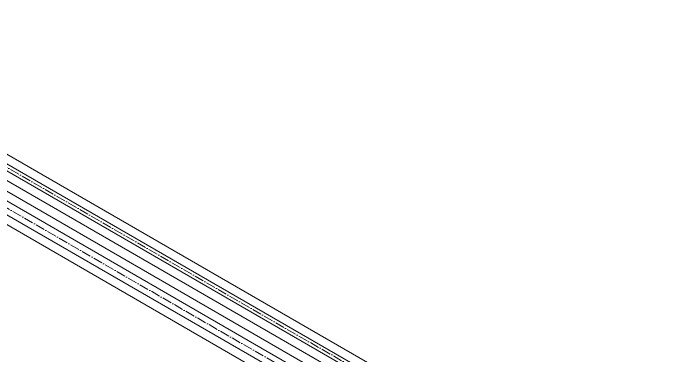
# Model space of a CAD drawing. Header units: millimetres. Extents: x -88595 to 880822, y -1054509 to -148035.
# Drawn here: x 413778 to 414470, y -310350 to -309987 of the extents above; entities that cross this region are included whole.
import ezdxf

# ---------------------------------------------------------------- set-up
doc = ezdxf.new("R2010")
doc.units = ezdxf.units.MM
doc.linetypes.add('$12$ADSK_Осевая', pattern=[14, 10, -2, 0, -2])
doc.layers.add('Изоляция', color=7, linetype='Continuous', lineweight=18)
doc.layers.add('Трубопровод', color=7, linetype='Continuous', lineweight=18)

msp = doc.modelspace()

# ---------------------------------------------------------------- linework, layer by layer
at = {"layer": 'Изоляция', "color": 190, "true_color": 0x8000ff}
for p, q in [((422834.34, -315368.61), (413512.61, -309986.71)), ((413500.43, -310007.8), (422822.16, -315389.7))]:
    msp.add_line(p, q, dxfattribs=at)
at = {"layer": 'Изоляция', "color": 134, "true_color": 0x00a6a6}
for p, q in [((422598.16, -315271.47), (413488.29, -310011.88)), ((413472.94, -310038.47), (422582.81, -315298.05))]:
    msp.add_line(p, q, dxfattribs=at)
at = {"layer": 'Трубопровод', "color": 190, "linetype": '$12$ADSK_Осевая', "true_color": 0x8000ff}
msp.add_line((413506.52, -309997.26), (422828.25, -315379.16), dxfattribs=at)
msp.add_line((413506.52, -309997.26), (422828.25, -315379.16), dxfattribs=at)
at = {"layer": 'Трубопровод', "color": 190, "true_color": 0x8000ff}
for p, q in [((422829.84, -315376.41), (413508.11, -309994.51)), ((413504.93, -310000.01), (422826.66, -315381.91))]:
    msp.add_line(p, q, dxfattribs=at)
at = {"layer": 'Трубопровод', "color": 134, "linetype": '$12$ADSK_Осевая', "true_color": 0x00a6a6}
msp.add_line((422590.49, -315284.76), (413480.62, -310025.18), dxfattribs=at)
msp.add_line((422590.49, -315284.76), (413480.62, -310025.18), dxfattribs=at)
at = {"layer": 'Трубопровод', "color": 134, "true_color": 0x00a6a6}
for p, q in [((422593.66, -315279.26), (413483.79, -310019.68)), ((413477.44, -310030.67), (422587.31, -315290.26))]:
    msp.add_line(p, q, dxfattribs=at)

doc.saveas('drawing.dxf')
